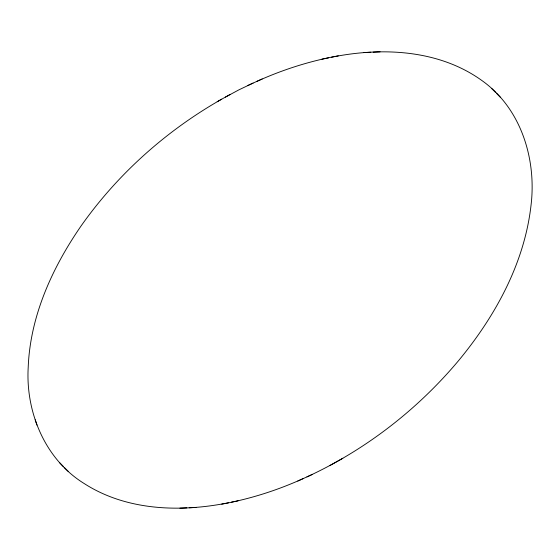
<?xml version="1.0" encoding="UTF-8"?>
<svg xmlns="http://www.w3.org/2000/svg" width="560" height="560" viewBox="0 0 560 560"><rect width="100%" height="100%" fill="white"/><g stroke="black" fill="none" stroke-linecap="round" stroke-linejoin="round"><path stroke-width="0.84" d="M221.683 99.19C166.425 130.557 117.789 173.887 81.144 225.862C52.36 267.568 30.177 315.987 28.21 367.29C25.522 412.195 45.129 459.508 84.294 483.609C126.714 510.846 180.537 512.442 228.641 502.747M306.915 476.91C365.414 449.974 417.62 409.598 458.92 360.22C495.355 316.05 524.384 263.263 530.985 205.646C536.725 159.292 521.108 108.297 481.831 80.486C438.753 49.511 381.752 46.991 331.359 57.253M225.407 97.111L238.861 89.866L253.085 83.09M329.798 465.584L342.818 458.283M217.182 101.717L230.202 94.416M256.466 81.564C282.548 69.699 310.079 60.935 338.296 55.853M221.704 504.147C249.921 499.065 277.452 490.301 303.534 478.436M247.618 85.575L262.213 78.953M297.787 481.047L312.382 474.425M321.944 59.171L328.678 57.806M231.322 502.194L238.056 500.829M364.028 52.57L370.818 52.241M373.163 52.157L380.093 51.821M179.907 508.179L186.837 507.843M189.182 507.759L195.972 507.43M491.61 88.466L495.439 92.316M496.615 93.506L500.416 97.335M59.584 462.665L63.385 466.494M64.561 467.684L68.39 471.534M35.203 419.769L36.932 425.096"/></g></svg>
